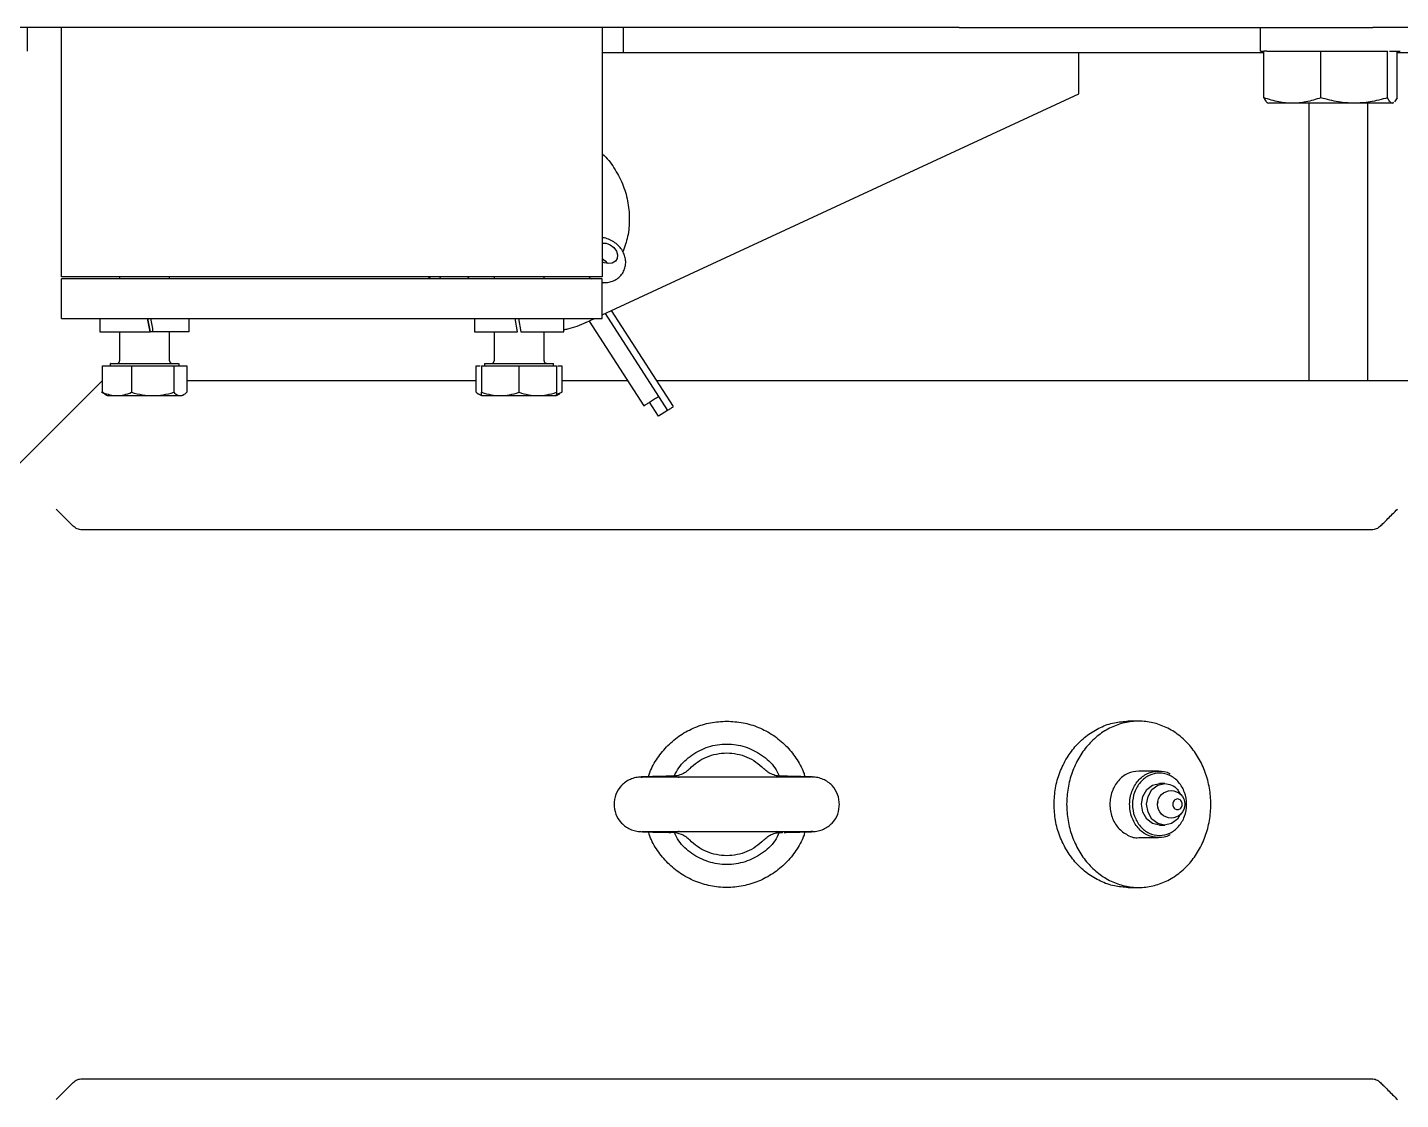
# Model space of a CAD drawing. Header units: millimetres. Extents: x 1293 to 41893, y 1011 to 26911.
# Drawn here: x 11361.6 to 11581.6, y 13931.2 to 14103 of the extents above; entities that cross this region are included whole.
import ezdxf

# ---------------------------------------------------------------- set-up
doc = ezdxf.new("R2010")
doc.units = ezdxf.units.MM
doc.header["$LTSCALE"] = 50
doc.layers.add('MAQUINAS', color=11, linetype='Continuous')

msp = doc.modelspace()

# ---------------------------------------------------------------- linework, layer by layer
at = {"layer": 'MAQUINAS', "linetype": 'Continuous', "lineweight": 25}
for p, q in [((11510.8968592, 14103.0425398), (11310.3935066, 14103.0425398)), ((11361.6501733, 14099.2158731), (11361.6501733, 14103.0425398)), ((11367.0601733, 14063.0425398), (11367.0601733, 14103.0425398)), ((11453.72684, 14103.0425398), (11453.72684, 14063.0425398)), ((11457.0601601, 14103.0425398), (11457.0601601, 14099.0425398)), ((11559.13684, 14103.0425398), (11559.13684, 14099.2158731)), ((11913.4165986, 14103.0425398), (11577.1914783, 14103.0425398)), ((11559.7187207, 14091.7757038), (11559.7187207, 14099.2158731)), ((11560.1982029, 14099.2158731), (11559.7187207, 14099.2158731)), ((11568.3893351, 14099.2158731), (11569.4281961, 14099.2158731)), ((11568.8688173, 14091.7757038), (11568.8688173, 14099.2158731)), ((11578.9842245, 14099.2158731), (11579.5436032, 14099.2158731)), ((11579.5436032, 14091.7757038), (11579.5436032, 14099.2158731)), ((11581.0682926, 14091.7757038), (11581.0682926, 14099.2158731)), ((11453.72684, 14099.0425398), (11559.7187075, 14099.0425398)), ((11530.0629214, 14092.3758731), (11530.0629214, 14099.0425398)), ((11581.0682793, 14099.0425398), (11706.3853874, 14099.0425398)), ((11453.7268267, 14056.9596599), (11530.0629214, 14092.3758731)), ((11560.2826471, 14090.9465446), (11560.3935066, 14090.8825398)), ((11566.9178334, 14090.8825398), (11566.9178334, 14046.3758731)), ((11576.3459239, 14090.8825398), (11576.3459239, 14046.3758731)), ((11580.4818329, 14090.9855734), (11580.3059479, 14090.8825398)), ((11580.3935066, 14090.8825398), (11580.5043662, 14090.9465446)), ((11581.0682926, 14091.7757038), (11580.6662199, 14091.0935873)), ((11367.0601601, 14056.3758731), (11367.0601601, 14062.7258731)), ((11453.7268267, 14062.7258731), (11367.0601601, 14062.7258731)), ((11453.72684, 14063.0425398), (11367.0601733, 14063.0425398)), ((11376.3934934, 14063.0425398), (11376.3934934, 14062.7258731)), ((11384.3934934, 14062.7258731), (11384.3934934, 14063.0425398)), ((11426.2091255, 14062.7258731), (11425.8230488, 14063.0425398)), ((11427.8817928, 14062.7258731), (11427.6931663, 14063.0425398)), ((11432.4309671, 14062.7258731), (11432.1710854, 14063.0425398)), ((11436.3934934, 14063.0425398), (11436.3934934, 14062.7258731)), ((11444.3934934, 14062.7258731), (11444.3934934, 14063.0425398)), ((11453.7268267, 14056.3758731), (11453.7268267, 14062.7258731)), ((11465.1114703, 14042.24774), (11455.2065872, 14057.6461964)), ((11367.0601601, 14056.3758731), (11453.7268267, 14056.3758731)), ((11373.2368267, 14056.3758731), (11373.2368267, 14054.2558731)), ((11387.5501601, 14054.2558731), (11387.5501601, 14056.3758731)), ((11433.2368267, 14056.3758731), (11433.2368267, 14054.2558731)), ((11440.1284934, 14054.2558731), (11439.7546802, 14056.3758731)), ((11440.2846802, 14056.3758731), (11440.6584934, 14054.2558731)), ((11447.5501601, 14054.2558731), (11447.5501601, 14056.3758731)), ((11451.1092887, 14055.7452503), (11452.4685328, 14056.3758731)), ((11451.6047091, 14055.9751011), (11460.3607836, 14042.3626203)), ((11454.1801715, 14057.1699897), (11464.1687827, 14041.6413668)), ((11373.2368267, 14054.2558731), (11381.2657766, 14054.2558731)), ((11376.3934934, 14054.2558731), (11376.3934934, 14049.5892064)), ((11387.5501601, 14054.2558731), (11381.3117924, 14054.2558731)), ((11384.3934934, 14049.5892064), (11384.3934934, 14054.2558731)), ((11433.2368267, 14054.2558731), (11440.1284934, 14054.2558731)), ((11436.3934934, 14054.2558731), (11436.3934934, 14049.5892064)), ((11440.6584934, 14054.2558731), (11447.5501601, 14054.2558731)), ((11444.3934934, 14049.5892064), (11444.3934934, 14054.2558731)), ((11373.6301102, 14044.5517048), (11373.6301102, 14048.7891398)), ((11373.6301102, 14048.7891398), (11387.1568766, 14048.7891398)), ((11374.8601601, 14049.1892064), (11374.8601601, 14048.7891398)), ((11378.3127575, 14048.7891398), (11378.3127575, 14044.5517048)), ((11385.0761407, 14048.7891398), (11385.0761407, 14044.5517048)), ((11385.9268267, 14048.7891398), (11385.9268267, 14049.1892064)), ((11387.1568766, 14048.7891398), (11387.1568766, 14044.5517048)), ((11433.5242046, 14048.7891398), (11434.1601601, 14048.7891398)), ((11433.5242046, 14044.5517048), (11433.5242046, 14048.7891398)), ((11434.3934934, 14048.7891398), (11446.3934934, 14048.7891398)), ((11434.3934934, 14048.7891398), (11434.3934934, 14044.5517048)), ((11434.8601601, 14049.1892064), (11434.8601601, 14048.7891398)), ((11434.8601601, 14049.1892064), (11445.9268267, 14049.1892064)), ((11440.3934934, 14044.5517048), (11440.3934934, 14048.7891398)), ((11445.9268267, 14048.7891398), (11445.9268267, 14049.1892064)), ((11446.3934934, 14048.7891398), (11446.3934934, 14044.5517048)), ((11446.6268267, 14048.7891398), (11447.2627822, 14048.7891398)), ((11447.2627822, 14048.7891398), (11447.2627822, 14044.5517048)), ((11373.5845001, 14046.3758731), (11350.2511668, 14023.0425398)), ((11373.4720044, 14044.5517048), (11373.8302057, 14044.4016277)), ((11373.6302691, 14044.4744399), (11373.4720044, 14044.5517048)), ((11374.1032758, 14044.1968177), (11373.6301102, 14044.5517048)), ((11433.5242046, 14046.3758731), (11387.3149824, 14046.3758731)), ((11433.8851213, 14044.3093152), (11434.3934934, 14044.0158064)), ((11446.3526183, 14044.2147513), (11447.2627822, 14044.5517048)), ((11446.3934934, 14044.0158064), (11446.9018655, 14044.3093152)), ((11447.2627822, 14044.5517048), (11446.8888704, 14044.3318235)), ((11457.779304, 14046.3758731), (11447.2627822, 14046.3758731)), ((11712.3934934, 14046.3758731), (11462.4560953, 14046.3758731)), ((11374.09745, 14044.1867272), (11374.3934934, 14044.0158064)), ((11375.3344209, 14044.0158064), (11375.7381005, 14044.0158064)), ((11385.7166544, 14044.0158064), (11385.8831753, 14044.0158064)), ((11386.3934934, 14044.0158064), (11386.6895368, 14044.1867272)), ((11462.7460969, 14040.7262402), (11461.3034712, 14042.9689935)), ((11464.1687827, 14041.6413668), (11462.7460969, 14040.7262402)), ((11539.6721537, 13991.823636), (11538.0054871, 13991.823636)), ((11459.9793393, 13982.8536707), (11460.1367634, 13982.8369839)), ((11464.7257667, 13982.9874745), (11464.7091142, 13982.9849688)), ((11481.5797872, 13982.8319012), (11482.6455047, 13982.9807378)), ((11482.6183823, 13982.9875662), (11482.6350421, 13982.98501)), ((11482.885262, 13982.9889804), (11482.8716596, 13982.9892665)), ((11542.8444447, 13983.823632), (11539.677778, 13983.823632)), ((11543.8356689, 13981.8236335), (11543.0090022, 13981.8236335)), ((11542.6797977, 13978.448398), (11542.6977535, 13978.6384149)), ((11542.7373503, 13978.8682929), (11542.6974941, 13978.6383887)), ((11464.4533017, 13973.9917273), (11464.707094, 13973.986652)), ((11464.7072278, 13973.9958985), (11464.7257749, 13973.993071)), ((11482.6598377, 13973.9993747), (11481.5714001, 13974.1488956)), ((11482.6394297, 13973.9962744), (11482.618618, 13973.9931608)), ((11487.4057197, 13974.1272883), (11487.1223417, 13974.1543742)), ((11543.0054871, 13975.1569693), (11543.8321537, 13975.1569693)), ((11539.6721537, 13973.1569693), (11542.8388204, 13973.1569693)), ((11538.0054871, 13965.1569693), (11539.6721537, 13965.1569693))]:
    msp.add_line(p, q, dxfattribs=at)
at = {"layer": 'MAQUINAS', "linetype": 'Continuous', "lineweight": 25, "flags": 128}
for points in [[(11453.683129, 14068.4705042), (11454.3476651, 14068.4368425), (11455.0131911, 14068.1870231), (11455.589978, 14067.7547277), (11456.0002611, 14067.19824), (11456.1887245, 14066.5925879), (11456.1299588, 14066.0194279), (11455.831887, 14065.5560356), (11455.3346962, 14065.2648875), (11454.7054199, 14065.1852373), (11454.0288994, 14065.3278237), (11453.7166142, 14065.4693906)], [(11453.7278541, 14065.9967889), (11454.2145116, 14065.6163825), (11454.5460342, 14065.1991584)], [(11543.0053545, 13975.1577438), (11543.0019719, 13975.1569718), (11541.8975284, 13975.4122598), (11540.9617615, 13976.1361519), (11540.3371334, 13977.2184421), (11540.1187379, 13978.4943616), (11540.3398238, 13979.7696631), (11540.9667327, 13980.8501936), (11541.9040236, 13981.5714521), (11543.0090022, 13981.8236335)], [(11546.3058776, 13976.8801183), (11545.8709081, 13976.1304116), (11544.9336172, 13975.4091532), (11543.8286385, 13975.1569718), (11542.724195, 13975.4122598), (11541.7884282, 13976.1361519), (11541.1638, 13977.2184421), (11540.9454045, 13978.4943616), (11541.1664904, 13979.7696631), (11541.7933994, 13980.8501936), (11542.7306902, 13981.5714521), (11543.8356689, 13981.8236335)]]:
    msp.add_lwpolyline(points, dxfattribs=at)
at = {"layer": 'MAQUINAS', "linetype": 'Continuous', "lineweight": 25}
msp.add_circle((11544.8721537, 13978.4903026), 2.2, dxfattribs=at)
for centre, start, end in [((11375.9934934, 14049.5892064), 270, 0), ((11384.7934934, 14049.5892064), 180, 270), ((11435.9934934, 14049.5892064), 270, 0)]:
    msp.add_arc(centre, 0.4, start, end, dxfattribs=at)
for centre, major_axis, start_param, end_param in [((11380.3934934, 14052.7529834), (-7.0714238, 40.58702), 4.7446983585, 4.7970417157), ((11380.3934934, 14055.7587628), (-4.1005695, 23.5355565), 4.6437625832, 4.7338845332), ((11380.3934934, 14055.7587628), (-7.0714238, 40.58702), 4.6706246013, 4.7228665184)]:
    msp.add_ellipse(centre, major_axis=major_axis, ratio=0.0271340807, start_param=start_param, end_param=end_param, dxfattribs=at)
for points in [[(11510.8968592, 14103.0425398), (11513.7878588, 14103.0425398), (11519.5698582, 14103.0425398), (11528.2061474, 14103.0425398), (11536.7693271, 14103.0425398), (11545.2226873, 14103.0425398), (11553.5323056, 14103.0425398), (11561.6561951, 14103.0425398), (11569.585521, 14103.0425398), (11574.6561592, 14103.0425398), (11577.1914783, 14103.0425398)], [(11560.1982029, 14099.2158731), (11560.6335289, 14099.2158731), (11561.504181, 14099.2158731), (11563.4701245, 14099.2158731), (11565.7787331, 14099.2158731), (11567.5191344, 14099.2158731), (11568.3893351, 14099.2158731)], [(11569.4281961, 14099.2158731), (11570.3256414, 14099.2158731), (11572.1205321, 14099.2158731), (11574.7210378, 14099.2158731), (11577.107357, 14099.2158731), (11578.358602, 14099.2158731), (11578.9842245, 14099.2158731)], [(11574.2062103, 14090.8825398), (11573.373777, 14090.8825398), (11571.7089105, 14090.8825398), (11569.059794, 14090.8825398), (11566.4904351, 14090.8825398), (11565.025991, 14090.8825398), (11564.293769, 14090.8825398)], [(11580.3059479, 14090.8825398), (11580.1252314, 14090.8825398), (11579.7637985, 14090.8825398), (11578.3974975, 14090.8825398), (11576.5525481, 14090.8825398), (11574.9883229, 14090.8825398), (11574.2062103, 14090.8825398)], [(11444.3934934, 14049.5892064), (11444.399506, 14049.5367916), (11444.4115313, 14049.431962), (11444.504031, 14049.299744), (11444.636249, 14049.2072443), (11444.7410786, 14049.1952191), (11444.7934934, 14049.1892064)], [(11375.9714338, 14044.0158064), (11376.3547371, 14044.0158064), (11377.1213437, 14044.0158064), (11378.5733824, 14044.0158064), (11380.1342659, 14044.0158064), (11381.174388, 14044.0158064), (11381.6944491, 14044.0158064)], [(11381.6944491, 14044.0158064), (11382.1973399, 14044.0158064), (11383.2031216, 14044.0158064), (11384.4896104, 14044.0158064), (11385.5311464, 14044.0158064), (11385.9213879, 14044.0158064), (11386.1165087, 14044.0158064)], [(11434.3934934, 14044.0158064), (11434.4330879, 14044.0158064), (11434.5122768, 14044.0158064), (11435.1450302, 14044.0158064), (11436.0916482, 14044.0158064), (11436.959545, 14044.0158064), (11437.3934934, 14044.0158064)], [(11437.3934934, 14044.0158064), (11437.8670363, 14044.0158064), (11438.814122, 14044.0158064), (11440.3934934, 14044.0158064), (11441.9728648, 14044.0158064), (11442.9199505, 14044.0158064), (11443.3934934, 14044.0158064)], [(11443.3934934, 14044.0158064), (11443.8274418, 14044.0158064), (11444.6953386, 14044.0158064), (11445.6419566, 14044.0158064), (11446.2747101, 14044.0158064), (11446.353899, 14044.0158064), (11446.3934934, 14044.0158064)], [(11577.0033365, 14022.4903026), (11574.9574606, 14022.4903026), (11570.8657089, 14022.4903026), (11563.9744099, 14022.4903026), (11556.5828999, 14022.4903026), (11548.6790171, 14022.4903026), (11540.3256739, 14022.4903026), (11531.5692078, 14022.4903026), (11522.4635571, 14022.4903026), (11513.0633828, 14022.4903026), (11503.4254946, 14022.4903026), (11493.6080371, 14022.4903026), (11483.6702654, 14022.4903026), (11473.6721537, 14022.4903026), (11463.674042, 14022.4903026), (11453.7362704, 14022.4903026), (11443.9188129, 14022.4903026), (11434.2809247, 14022.4903026), (11424.8807504, 14022.4903026), (11415.7750997, 14022.4903026), (11407.0186335, 14022.4903026), (11398.6652903, 14022.4903026), (11390.7614075, 14022.4903026), (11383.3698976, 14022.4903026), (11376.4785985, 14022.4903026), (11372.3868468, 14022.4903026), (11370.340971, 14022.4903026)], [(11528.1251483, 13978.4903026), (11528.168123, 13979.36296), (11528.2540722, 13981.1082748), (11528.9406877, 13983.6256397), (11530.0078479, 13985.9456566), (11531.4549387, 13987.9791683), (11533.215525, 13989.6480283), (11535.2248489, 13990.8881031), (11537.404916, 13991.6517375), (11539.6721557, 13991.9095852), (11541.9393836, 13991.6517375), (11544.1194863, 13990.8881031), (11546.1286796, 13989.6480283), (11547.8897525, 13987.9791683), (11549.3350276, 13985.9456566), (11550.4089639, 13983.6256397), (11551.0702906, 13981.1082748), (11551.2935934, 13978.4903026), (11551.0702906, 13975.8723305), (11550.4089639, 13973.3549655), (11549.3350276, 13971.0349487), (11547.8897525, 13969.0014369), (11546.1286796, 13967.3325769), (11544.1194863, 13966.0925021), (11541.9393836, 13965.3288678), (11539.6721557, 13965.07102), (11537.404916, 13965.3288678), (11535.2248489, 13966.0925021), (11533.215525, 13967.3325769), (11531.4549387, 13969.0014369), (11530.0078479, 13971.0349487), (11528.9406877, 13973.3549655), (11528.2540722, 13975.8723305), (11528.168123, 13977.6176452), (11528.1251483, 13978.4903026)], [(11467.7417022, 13984.2014778), (11468.1476052, 13984.5766397), (11468.9594111, 13985.3269634), (11470.430987, 13986.1153371), (11472.0160776, 13986.6131159), (11473.6721552, 13986.7788962), (11475.3282329, 13986.6131153), (11476.9133233, 13986.1153359), (11478.3848988, 13985.3269617), (11479.1967045, 13984.5766377), (11479.6026074, 13984.2014756)], [(11542.8331961, 13973.1569732), (11542.2287627, 13973.2379916), (11541.0198958, 13973.4000282), (11539.4837396, 13974.6355182), (11538.4583029, 13976.3998677), (11538.0997756, 13978.4969661), (11538.4627248, 13980.59305), (11539.4918797, 13982.3545106), (11541.0306371, 13983.585677), (11542.2398422, 13983.7443137), (11542.8444447, 13983.823632)], [(11543.0002143, 13973.4903063), (11542.4335579, 13973.566257), (11541.3002452, 13973.7181584), (11539.8600989, 13974.8764902), (11538.8987517, 13976.5303402), (11538.5626332, 13978.4972206), (11538.9028948, 13980.459124), (11539.86774, 13982.1223439), (11541.3102785, 13983.2323353), (11543.0108971, 13983.6204761), (11544.7106921, 13983.227554), (11546.1508852, 13982.1135093), (11547.1122196, 13980.447581), (11547.4483423, 13978.4847267), (11547.1080765, 13976.5187972), (11546.143244, 13974.8676556), (11544.7006589, 13973.7133772), (11543.5670292, 13973.5646633), (11543.0002143, 13973.4903063)], [(11545.1442274, 13978.4913449), (11545.1554873, 13978.6033555), (11545.178007, 13978.8273767), (11545.349732, 13979.1120496), (11545.5949186, 13979.3020785), (11545.8865127, 13979.3685188), (11546.1773688, 13979.3012595), (11546.4239446, 13979.1105391), (11546.5885031, 13978.8253935), (11546.6460457, 13978.4892332), (11546.5877942, 13978.1532358), (11546.4226348, 13977.8685537), (11546.1756576, 13977.6785273), (11545.8846604, 13977.6120862), (11545.5932074, 13977.6793463), (11545.3484223, 13977.8700641), (11545.1772981, 13978.1552191), (11545.155251, 13978.3793029), (11545.1442274, 13978.4913449)], [(11479.6026088, 13972.7791311), (11479.1967057, 13972.4039687), (11478.3848996, 13971.6536439), (11476.9133229, 13970.8652691), (11475.3282312, 13970.3674896), (11473.6721523, 13970.201709), (11472.0160734, 13970.3674901), (11470.4309818, 13970.8652702), (11468.9594055, 13971.6536456), (11468.1475996, 13972.4039707), (11467.7416966, 13972.7791332)], [(11370.340971, 13934.4903026), (11372.3868468, 13934.4903026), (11376.4785985, 13934.4903026), (11383.3698976, 13934.4903026), (11390.7614075, 13934.4903026), (11398.6652903, 13934.4903026), (11407.0186335, 13934.4903026), (11415.7750997, 13934.4903026), (11424.8807504, 13934.4903026), (11434.2809247, 13934.4903026), (11443.9188129, 13934.4903026), (11453.7362704, 13934.4903026), (11463.674042, 13934.4903026), (11473.6721537, 13934.4903026), (11483.6702654, 13934.4903026), (11493.6080371, 13934.4903026), (11503.4254946, 13934.4903026), (11513.0633828, 13934.4903026), (11522.4635571, 13934.4903026), (11531.5692078, 13934.4903026), (11540.3256739, 13934.4903026), (11548.6790171, 13934.4903026), (11556.5828999, 13934.4903026), (11563.9744099, 13934.4903026), (11570.8657089, 13934.4903026), (11574.9574606, 13934.4903026), (11577.0033365, 13934.4903026)]]:
    msp.add_open_spline(points, degree=3, dxfattribs=at)
for points, knots in [([(11559.2158101, 14099.2158731), (11559.1961251, 14099.2158731), (11559.1321691, 14099.2158731), (11559.5260022, 14099.2158731), (11559.7986173, 14099.2158731)], [0, 0, 0, 0, 0.30779027954, 1, 1, 1, 1]), ([(11579.8568332, 14099.2158731), (11580.2255666, 14099.2158731), (11581.0467503, 14099.2158731), (11581.610897, 14099.2158731), (11581.5816471, 14099.2158731), (11581.5712032, 14099.2158731)], [0, 0, 0, 0, 0.3438226913, 0.7657064074, 1, 1, 1, 1]), ([(11564.293769, 14090.8825398), (11563.5694897, 14090.9227407), (11562.0193308, 14091.0087817), (11560.5183824, 14091.5091318), (11559.7187207, 14091.7757038)], [0, 0, 0, 0, 0.4672290805, 1, 1, 1, 1]), ([(11559.7187207, 14091.7757038), (11559.8517398, 14091.497548), (11560.0444629, 14091.0945454), (11560.2435155, 14091.0113474), (11560.3051803, 14090.9855734)], [0, 0, 0, 0, 0.690208586, 1, 1, 1, 1]), ([(11564.293769, 14090.8825398), (11563.6408488, 14090.8825398), (11562.3350084, 14090.8825398), (11561.0702443, 14090.8825398), (11560.4109553, 14090.8825398), (11560.4621238, 14090.8825398), (11560.4790462, 14090.8825398)], [0, 0, 0, 0, 0.2861932181, 0.5723864361, 0.8585796542, 1, 1, 1, 1]), ([(11568.8688173, 14091.7757038), (11568.0691556, 14091.5091318), (11566.5682072, 14091.0087817), (11565.0180483, 14090.9227407), (11564.293769, 14090.8825398)], [0, 0, 0, 0, 0.5327709195, 1, 1, 1, 1]), ([(11574.2062103, 14090.8825398), (11573.3612436, 14090.9227407), (11571.5527802, 14091.0087817), (11569.8017274, 14091.5091318), (11568.8688173, 14091.7757038)], [0, 0, 0, 0, 0.4672290805, 1, 1, 1, 1]), ([(11579.5436032, 14091.7757038), (11578.6106932, 14091.5091318), (11576.8596403, 14091.0087817), (11575.051177, 14090.9227407), (11574.2062103, 14090.8825398)], [0, 0, 0, 0, 0.5327709195, 1, 1, 1, 1]), ([(11580.3059479, 14090.8825398), (11580.1852606, 14090.9227407), (11579.9269561, 14091.0087817), (11579.6768516, 14091.5091318), (11579.5436032, 14091.7757038)], [0, 0, 0, 0, 0.4672290805, 1, 1, 1, 1]), ([(11453.72684, 14082.7775914), (11453.7393739, 14082.7673362), (11454.493716, 14082.1501315), (11455.6392428, 14080.5448257), (11457.0379679, 14078.0335043), (11457.871245, 14075.2525377), (11458.1471171, 14072.3795321), (11457.909838, 14069.5857264), (11457.3130866, 14067.8645703), (11457.0312144, 14067.0515916)], [0, 0, 0, 0, 0.0028579511, 0.1720033729, 0.3411487947, 0.5102942165, 0.6794396383, 0.8485850601, 1, 1, 1, 1]), ([(11453.7268267, 14062.1730317), (11453.7663805, 14062.1670471), (11454.1155442, 14062.1142169), (11454.742289, 14062.17122), (11455.5495953, 14062.4012801), (11456.2594234, 14062.8116268), (11456.8486589, 14063.3915626), (11457.2642959, 14064.1123415), (11457.4757676, 14064.8940572), (11457.4911919, 14065.696693), (11457.3202315, 14066.4921114), (11456.9696688, 14067.2559821), (11456.4475537, 14067.957458), (11455.7705141, 14068.5646535), (11454.9654832, 14069.0220042), (11454.2640201, 14069.2869789), (11453.8418721, 14069.3160781), (11453.72684, 14069.3240074)], [0, 0, 0, 0, 0.0103123101, 0.0910326247, 0.1615968611, 0.2306343512, 0.3060779224, 0.3787074311, 0.4492410998, 0.5189411033, 0.5893247484, 0.6615183552, 0.7359746877, 0.8124705545, 0.8905911186, 0.9701869211, 1, 1, 1, 1]), ([(11451.546921, 14063.0425398), (11451.6221627, 14062.9756842), (11451.7687258, 14062.8454564), (11451.9474634, 14062.765017), (11452.0344418, 14062.7258731)], [0, 0, 0, 0, 0.5133739117, 1, 1, 1, 1]), ([(11453.8903976, 14062.1585109), (11453.8520827, 14062.1036451), (11453.8043933, 14062.0353552), (11453.7395695, 14061.9841998), (11453.7268267, 14061.9741439)], [0, 0, 0, 0, 0.80342509094, 1, 1, 1, 1]), ([(11451.1092887, 14055.7452503), (11450.1381921, 14055.3118471), (11448.9841949, 14054.7968149), (11447.7463499, 14054.5948407), (11447.5501601, 14054.5628292)], [0, 0, 0, 0, 0.841506986, 1, 1, 1, 1]), ([(11374.9650906, 14049.1892064), (11374.9497705, 14049.1892064), (11374.9069419, 14049.1892064), (11375.7692721, 14049.1892064), (11377.338049, 14049.1892064), (11379.4122274, 14049.1892064), (11381.6218213, 14049.1892064), (11383.6600692, 14049.1892064), (11385.1523608, 14049.1892064), (11385.923347, 14049.1892064), (11385.845728, 14049.1892064), (11385.8218962, 14049.1892064)], [0, 0, 0, 0, 0.0696154599, 0.1946154599, 0.3196154599, 0.4446154599, 0.5696154599, 0.6946154599, 0.8196154599, 0.9446154599, 1, 1, 1, 1]), ([(11373.6301102, 14044.5517048), (11374.0322817, 14044.3942174), (11374.8002431, 14044.0934893), (11375.5935646, 14044.0408698), (11375.9714338, 14044.0158064)], [0, 0, 0, 0, 0.52368707497, 1, 1, 1, 1]), ([(11375.9714338, 14044.0158064), (11376.3493031, 14044.0408698), (11377.1426246, 14044.0934893), (11377.910586, 14044.3942174), (11378.3127575, 14044.5517048)], [0, 0, 0, 0, 0.476312925, 1, 1, 1, 1]), ([(11378.3127575, 14044.5517048), (11378.893634, 14044.3942174), (11380.0028393, 14044.0934893), (11381.1486735, 14044.0408698), (11381.6944491, 14044.0158064)], [0, 0, 0, 0, 0.523687075, 1, 1, 1, 1]), ([(11381.6944491, 14044.0158064), (11382.2402247, 14044.0408698), (11383.3860588, 14044.0934893), (11384.4952642, 14044.3942174), (11385.0761407, 14044.5517048)], [0, 0, 0, 0, 0.476312925, 1, 1, 1, 1]), ([(11385.0761407, 14044.5517048), (11385.2548457, 14044.3942174), (11385.5960896, 14044.0934893), (11385.9486023, 14044.0408698), (11386.1165087, 14044.0158064)], [0, 0, 0, 0, 0.523687075, 1, 1, 1, 1]), ([(11386.1165087, 14044.0158064), (11386.284415, 14044.0408698), (11386.6369277, 14044.0934893), (11386.9781716, 14044.3942174), (11387.1568766, 14044.5517048)], [0, 0, 0, 0, 0.476312925, 1, 1, 1, 1]), ([(11433.5242046, 14044.5517048), (11433.7514512, 14044.3824803), (11434.0374088, 14044.1695353), (11434.3328377, 14044.1200903), (11434.3934934, 14044.1099385)], [0, 0, 0, 0, 0.79468611053, 1, 1, 1, 1]), ([(11434.3934934, 14044.5517048), (11434.9088064, 14044.3942174), (11435.8928157, 14044.0934893), (11436.9093195, 14044.0408698), (11437.3934934, 14044.0158064)], [0, 0, 0, 0, 0.523687075, 1, 1, 1, 1]), ([(11434.3934934, 14044.0158064), (11434.3934934, 14044.0408698), (11434.3934934, 14044.0934893), (11434.3934934, 14044.3942174), (11434.3934934, 14044.5517048)], [0, 0, 0, 0, 0.47631292503, 1, 1, 1, 1]), ([(11437.3934934, 14044.0158064), (11437.8776673, 14044.0408698), (11438.8941711, 14044.0934893), (11439.8781804, 14044.3942174), (11440.3934934, 14044.5517048)], [0, 0, 0, 0, 0.476312925, 1, 1, 1, 1]), ([(11440.3934934, 14044.5517048), (11440.9088064, 14044.3942174), (11441.8928157, 14044.0934893), (11442.9093195, 14044.0408698), (11443.3934934, 14044.0158064)], [0, 0, 0, 0, 0.523687075, 1, 1, 1, 1]), ([(11443.3934934, 14044.0158064), (11443.8776673, 14044.0408698), (11444.8941711, 14044.0934893), (11445.8781804, 14044.3942174), (11446.3934934, 14044.5517048)], [0, 0, 0, 0, 0.476312925, 1, 1, 1, 1]), ([(11446.3934934, 14044.5517048), (11446.3934934, 14044.3942174), (11446.3934934, 14044.0934893), (11446.3934934, 14044.0408698), (11446.3934934, 14044.0158064)], [0, 0, 0, 0, 0.523687075, 1, 1, 1, 1]), ([(11374.4216764, 14044.0158064), (11374.4388824, 14044.0158064), (11374.4766853, 14044.0158064), (11375.0044183, 14044.0158064), (11375.6490953, 14044.0158064), (11375.9714338, 14044.0158064)], [0, 0, 0, 0, 0.2946254694, 0.6473127347, 1, 1, 1, 1]), ([(11386.1165087, 14044.0158064), (11386.2654282, 14044.0158064), (11386.4388639, 14044.0158064), (11386.37442, 14044.0158064), (11386.3653104, 14044.0158064)], [0, 0, 0, 0, 0.85864411796, 1, 1, 1, 1]), ([(11460.3751797, 14042.3718804), (11460.3705459, 14042.3688998), (11460.3305376, 14042.343165), (11460.4980802, 14042.4509348), (11460.8748237, 14042.6932708), (11461.4473021, 14043.0615111), (11462.1074836, 14043.4861654), (11462.5199326, 14043.7514685), (11462.726157, 14043.8841201)], [0, 0, 0, 0, 0.0255293824, 0.2204235059, 0.4153176295, 0.610211753, 0.8051058765, 1, 1, 1, 1]), ([(11464.1687827, 14041.6413668), (11464.3522493, 14041.7593796), (11464.7191824, 14041.9954052), (11465.0555994, 14042.2118016), (11465.0839107, 14042.2300125), (11465.0970742, 14042.2384798)], [0, 0, 0, 0, 0.3485524135, 0.697104827, 1, 1, 1, 1]), ([(11368.9322731, 14023.1101676), (11368.7604167, 14023.282024), (11368.4034341, 14023.6390065), (11367.499263, 14024.5431776), (11366.7374318, 14025.3050088), (11366.2188047, 14025.823636)], [0, 0, 0, 0, 0.2286055103, 0.4748625619, 1, 1, 1, 1]), ([(11578.4120344, 14023.1101676), (11578.5838908, 14023.282024), (11578.9408733, 14023.6390065), (11579.8450444, 14024.5431776), (11580.6068757, 14025.3050088), (11581.1255028, 14025.823636)], [0, 0, 0, 0, 0.22860551032, 0.47486256193, 1, 1, 1, 1]), ([(11370.340971, 14022.4903026), (11370.0942811, 14022.5147875), (11369.5963727, 14022.5642068), (11369.1549778, 14022.9270805), (11368.9322731, 14023.1101676)], [0, 0, 0, 0, 0.49545237691, 1, 1, 1, 1]), ([(11578.4120344, 14023.1101676), (11578.1893296, 14022.9270805), (11577.7479347, 14022.5642068), (11577.2500264, 14022.5147875), (11577.0033365, 14022.4903026)], [0, 0, 0, 0, 0.5045476231, 1, 1, 1, 1]), ([(11461.1487812, 13982.9170238), (11461.2130322, 13983.1437579), (11461.5151129, 13984.2097638), (11462.5380357, 13985.9381413), (11464.1769625, 13987.9807708), (11466.2184941, 13989.6491339), (11468.5363648, 13990.8820784), (11471.0542945, 13991.674731), (11472.799534, 13991.774001), (11473.6721537, 13991.823636)], [0, 0, 0, 0, 0.0430859603, 0.2025716336, 0.3620573069, 0.5215429802, 0.6810286534, 0.8405143267, 1, 1, 1, 1]), ([(11473.6721537, 13991.823636), (11474.5447735, 13991.774001), (11476.2900129, 13991.674731), (11478.8079427, 13990.8820784), (11481.1258134, 13989.6491339), (11483.1673449, 13987.9807708), (11484.8062718, 13985.9381413), (11485.8291946, 13984.2097638), (11486.1312753, 13983.1437579), (11486.1955263, 13982.9170238)], [0, 0, 0, 0, 0.1594856733, 0.3189713466, 0.4784570198, 0.6379426931, 0.7974283664, 0.9569140397, 1, 1, 1, 1]), ([(11526.1121262, 13978.4903026), (11526.1565332, 13979.3507574), (11526.2466542, 13981.0969898), (11526.9743874, 13983.6286216), (11528.1076103, 13985.9578704), (11529.6169143, 13987.9768762), (11531.4330934, 13989.6414598), (11533.5078669, 13990.8833175), (11535.7403681, 13991.6771884), (11537.2577822, 13991.7752943), (11538.0054871, 13991.823636)], [0, 0, 0, 0, 0.123175892, 0.2499767906, 0.3767978939, 0.499999826, 0.623201663, 0.7500227741, 0.8768238887, 1, 1, 1, 1]), ([(11465.2678862, 13983.0175547), (11465.483491, 13983.4639808), (11466.1303189, 13984.8032864), (11468.0341172, 13986.4902562), (11470.6940848, 13987.8473546), (11473.6720906, 13988.3019452), (11476.650328, 13987.8474571), (11479.3096147, 13986.4899353), (11481.2062146, 13984.8125913), (11481.8486365, 13983.4847545), (11482.0592579, 13983.0494164)], [0, 0, 0, 0, 0.0715515173, 0.2146589065, 0.3577662957, 0.5008736849, 0.6439810741, 0.7870884633, 0.9301958525, 1, 1, 1, 1]), ([(11459.9808005, 13982.8601995), (11459.6784738, 13982.8410225), (11459.0760786, 13982.8028117), (11458.2191791, 13982.5169875), (11457.4451049, 13982.0890633), (11456.5810592, 13981.3383416), (11455.7681837, 13980.1126051), (11455.660411, 13978.9769642), (11455.6062881, 13978.4066516)], [0, 0, 0, 0, 0.1305139111, 0.2600528925, 0.3869447621, 0.5109129497, 0.7543832168, 1, 1, 1, 1]), ([(11464.4633688, 13982.9890714), (11464.2415355, 13982.9844413), (11463.6485541, 13982.9720647), (11462.7280286, 13982.9515452), (11461.8013482, 13982.9292921), (11461.0110445, 13982.9080383), (11460.3918603, 13982.8884925), (11459.92629, 13982.8694753), (11459.8540257, 13982.8591927), (11459.8163082, 13982.8538259)], [0, 0, 0, 0, 0.0771759771, 0.2062986695, 0.362155041, 0.4976641319, 0.6493800424, 0.8169977956, 1, 1, 1, 1]), ([(11473.6721537, 13982.8566914), (11472.6465019, 13982.8532452), (11470.6547892, 13982.846553), (11467.8876121, 13982.837469), (11465.496258, 13982.8308191), (11463.5129657, 13982.8272974), (11461.9640772, 13982.827447), (11460.8876403, 13982.8317441), (11460.2380429, 13982.8395427), (11460.1755536, 13982.8484376), (11460.1462749, 13982.8526052)], [0, 0, 0, 0, 0.1448511856, 0.2812864559, 0.4114590042, 0.5368538866, 0.6590144029, 0.7791462859, 0.8965214003, 1, 1, 1, 1]), ([(11464.7089807, 13982.9942194), (11464.7012835, 13982.9940635), (11464.6140035, 13982.9922965), (11464.5352118, 13982.9906095), (11464.4633688, 13982.9890714)], [0, 0, 0, 0, 0.0881906641, 1, 1, 1, 1]), ([(11467.7417022, 13984.2014778), (11467.5324523, 13984.009799), (11467.114921, 13983.6273285), (11466.352054, 13983.2395658), (11465.6111955, 13983.031339), (11465.072032, 13982.9796201), (11464.7983177, 13982.9784697), (11464.7178743, 13982.9801735), (11464.6929442, 13982.9809477), (11464.6843074, 13982.9812159)], [0, 0, 0, 0, 0.2505136259, 0.4998677319, 0.7497928789, 0.9286951866, 0.9778954889, 0.9923420597, 1, 1, 1, 1]), ([(11464.6843074, 13982.9812159), (11465.0562078, 13982.9634849), (11465.5068909, 13982.9419978), (11465.9465548, 13982.8488834), (11466.0234112, 13982.8326063)], [0, 0, 0, 0, 0.8251927969, 1, 1, 1, 1]), ([(11465.3359848, 13982.9382363), (11465.3440061, 13982.9676208), (11465.3612145, 13983.0306608), (11465.123664, 13982.9959308), (11464.8580714, 13982.9902471), (11464.7256894, 13982.987414)], [0, 0, 0, 0, 0.3045459259, 0.6533577995, 1, 1, 1, 1]), ([(11487.1980326, 13982.8526052), (11487.1687539, 13982.8484376), (11487.1062646, 13982.8395427), (11486.4566672, 13982.8317441), (11485.3802303, 13982.827447), (11483.8313417, 13982.8272974), (11481.8480495, 13982.8308191), (11479.4566954, 13982.837469), (11476.6895183, 13982.846553), (11474.6978055, 13982.8532452), (11473.6721537, 13982.8566914)], [0, 0, 0, 0, 0.1034785997, 0.2208537141, 0.3409855971, 0.4631461134, 0.5885409958, 0.7187135441, 0.8551488144, 1, 1, 1, 1]), ([(11482.6455047, 13982.9807378), (11482.3635904, 13982.9885351), (11481.7998702, 13983.0041266), (11480.9845119, 13983.2447755), (11480.2257947, 13983.6296523), (11479.8103288, 13984.0108756), (11479.6026079, 13984.2014761)], [0, 0, 0, 0, 0.2501149531, 0.500133672, 0.7500813937, 1, 1, 1, 1]), ([(11482.6185666, 13982.9874601), (11482.4942914, 13982.9927638), (11482.2376043, 13983.0037185), (11482.0117463, 13983.0287654), (11481.9173013, 13983.0335896), (11481.9258572, 13982.999915), (11481.9267724, 13982.996313)], [0, 0, 0, 0, 0.2961162118, 0.6116203264, 0.9584573199, 1, 1, 1, 1]), ([(11482.8716596, 13982.9892665), (11482.8028016, 13982.9907406), (11482.7269476, 13982.9923645), (11482.642923, 13982.9940656), (11482.6351734, 13982.9942225)], [0, 0, 0, 0, 0.9077706317, 1, 1, 1, 1]), ([(11487.5279993, 13982.8538259), (11487.4902817, 13982.8591927), (11487.4180173, 13982.8694753), (11486.9524477, 13982.8884925), (11486.3332613, 13982.9080383), (11485.5429651, 13982.929292), (11484.616255, 13982.9515455), (11483.6971062, 13982.9720353), (11483.1056206, 13982.984381), (11482.885262, 13982.9889804)], [0, 0, 0, 0, 0.1830953439, 0.3507984067, 0.5025915335, 0.6381695921, 0.7941052872, 0.923293697, 1, 1, 1, 1]), ([(11491.7380193, 13978.4066516), (11491.6838965, 13978.9769642), (11491.5761238, 13980.1126051), (11490.7632483, 13981.3383416), (11489.8992026, 13982.0890633), (11489.1251284, 13982.5169875), (11488.2682289, 13982.8028117), (11487.6658337, 13982.8410225), (11487.3635069, 13982.8601995)], [0, 0, 0, 0, 0.2456167832, 0.4890870503, 0.6130552379, 0.7399471075, 0.8694860889, 1, 1, 1, 1]), ([(11539.677778, 13983.823632), (11539.0731747, 13983.7443251), (11537.8639681, 13983.5857113), (11536.3252227, 13982.3543736), (11535.2960222, 13980.5935636), (11534.9332433, 13978.4950487), (11535.2911345, 13976.4070236), (11536.3189455, 13974.6088121), (11537.8462406, 13973.4996968), (11539.0790383, 13973.0225063), (11539.6701376, 13973.1577955), (11539.6719416, 13973.1582084)], [0, 0, 0, 0, 0.1249521862, 0.24990437239, 0.37485655859, 0.49980874478, 0.62476093098, 0.74971311718, 0.87466530337, 0.99961748957, 1, 1, 1, 1]), ([(11542.8444447, 13983.823632), (11543.4755852, 13983.8044484), (11544.1498439, 13983.7839542), (11544.6799423, 13983.3629655), (11544.7138415, 13983.3360437)], [0, 0, 0, 0, 0.9360510927, 1, 1, 1, 1]), ([(11543.8356689, 13981.8236335), (11544.2101969, 13981.7707028), (11544.9592529, 13981.6648414), (11545.8284418, 13981.0291387), (11546.1299793, 13980.4318048), (11546.2412689, 13980.2113445)], [0, 0, 0, 0, 0.386851468, 0.773702936, 1, 1, 1, 1]), ([(11455.6062581, 13978.5725234), (11455.6604914, 13978.0056955), (11455.7684721, 13976.8771162), (11456.728042, 13975.4053854), (11457.9207373, 13974.5655562), (11459.0401866, 13974.1866954), (11459.6382232, 13974.1428092), (11459.9384698, 13974.120776)], [0, 0, 0, 0, 0.2459999333, 0.4897966636, 0.7396059181, 0.8692681494, 1, 1, 1, 1]), ([(11487.4058377, 13974.120776), (11487.7060842, 13974.1428092), (11488.3041208, 13974.1866954), (11489.4235701, 13974.5655562), (11490.6162654, 13975.4053854), (11491.5758353, 13976.8771162), (11491.6838161, 13978.0056955), (11491.7380493, 13978.5725234)], [0, 0, 0, 0, 0.13073185059, 0.26039408187, 0.51020333637, 0.75400006667, 1, 1, 1, 1]), ([(11538.0054871, 13965.1569693), (11537.2577822, 13965.2053109), (11535.7403681, 13965.3034168), (11533.5078669, 13966.0972878), (11531.4330934, 13967.3391454), (11529.6169143, 13969.0037291), (11528.1076103, 13971.0227349), (11526.9743874, 13973.3519837), (11526.2466542, 13975.8836154), (11526.1565332, 13977.6298478), (11526.1121262, 13978.4903026)], [0, 0, 0, 0, 0.1231761113, 0.2499772259, 0.376798337, 0.500000174, 0.6232021061, 0.7500232094, 0.876824108, 1, 1, 1, 1]), ([(11459.7766431, 13974.1284392), (11459.8576361, 13974.1201739), (11460.0166924, 13974.1039423), (11461.0271451, 13974.0711604), (11462.5125412, 13974.0338256), (11463.7034574, 13974.0067127), (11464.4399717, 13973.9919937), (11464.4533017, 13973.9917273)], [0, 0, 0, 0, 0.2649055024, 0.5202287667, 0.7634411714, 0.9957185964, 1, 1, 1, 1]), ([(11460.0957327, 13974.1258986), (11460.1450266, 13974.1312076), (11460.2446553, 13974.1419377), (11461.053814, 13974.1501952), (11462.2921338, 13974.1538866), (11463.967382, 13974.1530627), (11465.9993727, 13974.1487539), (11468.3347997, 13974.1418401), (11470.9242001, 13974.1331616), (11472.7468099, 13974.1270283), (11473.6721537, 13974.1239145)], [0, 0, 0, 0, 0.1238024389, 0.2502187451, 0.3749046897, 0.4977378887, 0.6202886693, 0.7439905654, 0.8700233291, 1, 1, 1, 1]), ([(11486.1955262, 13974.0635811), (11486.1312752, 13973.836846), (11485.8291945, 13972.7708346), (11484.8062717, 13971.0425872), (11483.1673449, 13968.9993901), (11481.1258134, 13967.3331256), (11478.8079427, 13966.0923544), (11476.2900129, 13965.32891), (11473.6721537, 13965.0709989), (11471.0542945, 13965.32891), (11468.5363648, 13966.0923544), (11466.2184941, 13967.3331256), (11464.1769625, 13968.9993901), (11462.5380357, 13971.0425872), (11461.5151129, 13972.7708346), (11461.2130323, 13973.836846), (11461.1487813, 13974.0635811)], [0, 0, 0, 0, 0.0215429694, 0.1012858079, 0.1810286463, 0.2607714847, 0.3405143231, 0.4202571616, 0.5, 0.5797428384, 0.6594856769, 0.7392285153, 0.8189713537, 0.8987141921, 0.9784570306, 1, 1, 1, 1]), ([(11466.0391514, 13974.1483482), (11465.9927475, 13974.1379775), (11465.5519555, 13974.0394659), (11465.0984201, 13974.0184473), (11464.6926303, 13973.9996414)], [0, 0, 0, 0, 0.1052740261, 1, 1, 1, 1]), ([(11464.6926303, 13973.9996414), (11464.6948853, 13973.9997101), (11464.7162538, 13974.0003615), (11464.7918639, 13974.0021144), (11465.3507727, 13974.0005195), (11466.1746185, 13973.8332491), (11467.1169549, 13973.3513749), (11467.5334593, 13972.9698712), (11467.7416987, 13972.779131)], [0, 0, 0, 0, 0.00200769735, 0.01902440804, 0.06729773148, 0.49942217848, 0.74972637916, 1, 1, 1, 1]), ([(11482.0762828, 13973.9627792), (11481.8606696, 13973.5163737), (11481.2138167, 13972.1771295), (11479.3100413, 13970.4902536), (11476.6501347, 13969.1332325), (11473.6722169, 13968.678669), (11470.6940696, 13969.1331305), (11468.0348375, 13970.4905709), (11466.138196, 13972.1679076), (11465.4957095, 13973.4957862), (11465.2850353, 13973.9312036)], [0, 0, 0, 0, 0.0715503652, 0.2146555227, 0.3577606802, 0.5008658378, 0.6439709953, 0.7870761528, 0.9301813103, 1, 1, 1, 1]), ([(11473.6721537, 13974.1239145), (11474.5974976, 13974.1270283), (11476.4201074, 13974.1331616), (11479.0095078, 13974.1418401), (11481.3449348, 13974.1487539), (11483.3769254, 13974.1530627), (11485.0521737, 13974.1538866), (11486.2904934, 13974.1501952), (11487.0996522, 13974.1419377), (11487.1992808, 13974.1312076), (11487.2485748, 13974.1258986)], [0, 0, 0, 0, 0.1299766709, 0.2560094346, 0.3797113307, 0.5022621113, 0.6250953103, 0.7497812549, 0.8761975611, 1, 1, 1, 1]), ([(11479.6026094, 13972.7791306), (11479.8112632, 13972.9703235), (11480.2286004, 13973.3527366), (11480.9912252, 13973.7406991), (11481.7356271, 13973.9500158), (11482.2771926, 13974.0013544), (11482.5522433, 13974.0020377), (11482.6269838, 13974.0003323), (11482.6497448, 13973.9996547), (11482.657137, 13973.9994166), (11482.6598363, 13973.9993297)], [0, 0, 0, 0, 0.2498564057, 0.4997482477, 0.7496974315, 0.9313500298, 0.9798183778, 0.9934450368, 0.9976064559, 1, 1, 1, 1]), ([(11482.0081062, 13974.0423127), (11482.0001275, 13974.0128986), (11481.9830295, 13973.9498662), (11482.2209307, 13973.984735), (11482.4863737, 13973.9904067), (11482.618684, 13973.9932338)], [0, 0, 0, 0, 0.3049895737, 0.6535712246, 1, 1, 1, 1]), ([(11482.8416493, 13973.9912066), (11483.2258834, 13973.999129), (11484.386314, 13974.0230558), (11485.8938043, 13974.0595563), (11486.9594898, 13974.0914559), (11487.4718073, 13974.1141445), (11487.5353108, 13974.1236144), (11487.5676644, 13974.1284392)], [0, 0, 0, 0, 0.1299588292, 0.3924903674, 0.6830173113, 0.838504402, 1, 1, 1, 1]), ([(11544.7044999, 13973.6399834), (11544.6702525, 13973.6129211), (11544.1389994, 13973.1931239), (11543.4643521, 13973.1744465), (11542.8331961, 13973.1569732)], [0, 0, 0, 0, 0.0644651742, 1, 1, 1, 1]), ([(11368.9322731, 13933.8704377), (11369.1549778, 13934.0535247), (11369.5963727, 13934.4163984), (11370.0942811, 13934.4658177), (11370.340971, 13934.4903026)], [0, 0, 0, 0, 0.5045476231, 1, 1, 1, 1]), ([(11577.0033365, 13934.4903026), (11577.2500264, 13934.4658177), (11577.7479347, 13934.4163984), (11578.1893296, 13934.0535247), (11578.4120344, 13933.8704377)], [0, 0, 0, 0, 0.49545237691, 1, 1, 1, 1]), ([(11368.9322731, 13933.8704377), (11368.7604167, 13933.6985813), (11368.4034341, 13933.3415988), (11367.499263, 13932.4374277), (11366.7374318, 13931.6755964), (11366.2188047, 13931.1569693)], [0, 0, 0, 0, 0.2286055103, 0.4748625619, 1, 1, 1, 1]), ([(11578.4120344, 13933.8704377), (11578.5838908, 13933.6985813), (11578.9408733, 13933.3415988), (11579.8450444, 13932.4374277), (11580.6068757, 13931.6755964), (11581.1255028, 13931.1569693)], [0, 0, 0, 0, 0.2286055103, 0.4748625619, 1, 1, 1, 1])]:
    msp.add_open_spline(points, degree=3, knots=knots, dxfattribs=at)

doc.saveas('drawing.dxf')
